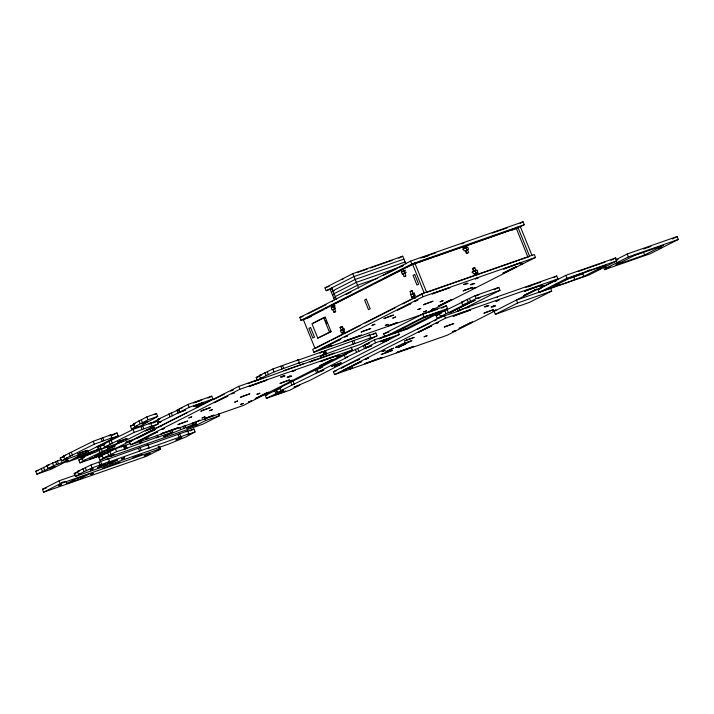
<?xml version="1.0" encoding="UTF-8"?>
<svg xmlns="http://www.w3.org/2000/svg" width="714" height="714" viewBox="0 0 714 714"><rect width="100%" height="100%" fill="white"/><g stroke="black" fill="none" stroke-linecap="round" stroke-linejoin="round"><path stroke-width="1.07" d="M131.572 429.043L137.088 425.928L134.714 426.758L133.473 423.902L146.807 416.887L156.473 413.513L157.687 416.387L141.238 425.669L131.572 429.043L130.359 426.169L134.018 424.107M154.652 414.539L156.473 413.513M134.714 426.758L148.021 419.761L157.687 416.387M463.868 243.162L463.52 243.153M160.409 426.588L161.159 426.222M230.577 390.888L231.693 390.371M478.773 294.579L477.595 295.177M497.506 297.372L497.149 297.363M332.046 288.358L330.207 289.295L334.509 299.925M331.385 292.196L334.125 290.794M332.554 295.096L334.384 294.159M333.724 297.988L335.553 297.051M603.812 267.714L604.588 269.651L610.077 266.84L606.115 268.223L605.338 266.295M332.412 288.527L326.173 290.705L325.004 287.813L352.841 273.641L402.75 256.21L405.873 263.939M326.173 290.705L354.019 276.541L403.919 259.111M332.911 290.776L355.188 279.442L405.097 262.002M398.912 258.165L402.75 256.21M334.081 293.668L356.357 282.333L402.107 266.358M335.25 296.569L357.527 285.234L377.287 278.335M308.332 317.81L300.969 320.381L299.8 317.48L410.612 261.101L523.103 221.804L524.272 224.705L520.319 226.713M307.743 313.821L326.03 304.762M383.48 275.283L396.199 269.062M346.111 294.534L350.949 292.071M300.969 320.381L411.791 264.002L524.272 224.705M333.625 306.85L334.482 308.975L335.205 308.609L332.108 309.805L331.242 307.68L334.348 306.484L333.563 304.557L303.343 319.551L315.053 348.53M335.223 305.913L333.643 306.467L332.858 304.53L403.731 268.857M404.57 268.428L401.928 269.419L414.87 263.189L426.579 292.169M305.726 318.721L323.085 309.885M335.241 303.7L362.596 289.786M364.551 288.786L372.369 284.815M374.323 283.815L401.875 269.794M405.4 268L414.87 263.189M419.448 262.118L421.117 261.27M331.242 307.68L334.348 306.484M333.643 306.467L334.366 306.101L335.223 308.225L334.5 308.591L335.669 311.491L334 312.339L332.831 309.439L332.108 309.805M401.411 271.98L404.517 270.784L401.411 271.98L402.268 274.105L405.373 272.909L404.651 273.275L403.785 271.15M404.615 268.277L403.026 268.83L403.803 270.767L404.535 270.401L405.391 272.525L404.668 272.891L405.838 275.791L404.169 276.639L402.999 273.739L402.268 274.105M436.968 255.737L435.29 256.585L460.807 247.669M323.62 317.712L311.929 323.665L317.784 338.15L331.064 331.653L325.209 317.159L323.62 317.712L329.475 332.206L317.784 338.15M461.833 247.312L463.502 246.464L464.279 248.401L462.61 249.248M313.508 323.112L325.209 317.159M467.018 253.443L465.849 250.543L468.545 249.329L467.688 247.205L464.984 248.418L464.207 246.482L516.177 228.061L527.887 257.04L520.961 259.459M324.986 318.435L325.593 318.123M464.984 248.418L467.688 247.205M490.741 237.218L492.419 236.361M520.131 223.312L523.103 221.804M65.786 455.229L60.217 458.067L61.386 460.958L66.955 458.129L64.662 458.932L63.492 456.032L93.186 441.288L110.741 434.888L111.911 437.789L110.242 438.637L118.203 435.861L117.025 432.961L109.063 435.745L110.741 434.888M35.7 471.294L49.239 464.787L46.865 465.617L48.034 468.509L50.408 467.679L36.869 474.194L35.7 471.294L38.27 470.392M46.865 465.617L61.342 459.397M508.261 230.827L506.592 231.675L514.508 228.908M511.456 230.47L520.229 226.383L531.939 255.362M513.83 229.64L519.31 226.847M64.662 458.932L94.355 444.188L111.911 437.789M112.312 435.361L117.025 432.961M48.034 468.509L53.63 465.662L66.554 460.887L65.768 458.95M66.554 460.887L64.885 461.735L68.053 460.628L67.268 458.7M68.053 460.628L51.292 469.16L36.869 474.194M118.203 435.861L85.234 452.631L61.386 460.958M85.457 451.551L86.233 453.488L79.111 455.978L66.741 462.261L89.964 453.89M91.838 452.971L82.012 457.977L83.181 460.869L102.263 451.543L100.094 446.25L105.654 443.412L97.809 446.402L98.987 449.302L96.604 450.132L98.273 449.276L97.104 446.384M150.609 423.072L148.94 423.929L156.901 421.144L158.071 424.045L150.11 426.82L151.779 425.972L150.609 423.072L133.054 429.471L103.36 444.215L104.53 447.116L106.832 446.312L95.417 452.248L88.295 454.738M86.233 453.488L84.564 454.336L98.273 449.276M330.055 330.993L330.671 330.68M98.987 449.302L100.656 448.446L99.487 445.554M157.383 423.5L161.293 421.51L158.91 422.34L157.74 419.439L179.428 409.318M109.322 451.739L103.753 454.568L79.986 462.877L78.817 459.977L83.458 457.612M150.351 423.581L159.142 419.109M198.572 406.712L196.189 407.542L201.759 404.704L195.895 406.757L203.428 403.856L212.897 399.037L211.728 396.145L187.96 404.445L178.5 409.265L179.669 412.156L185.372 410.166L178 413.004L158.91 422.34M104.53 447.116L134.232 432.372L151.779 425.972M411.559 297.095L414.664 295.899L411.559 297.095L410.175 291.517L411.844 290.66L413.013 293.561L414.602 293.008M177.688 409.925L178.411 409.559L179.58 412.451L178.857 412.826M180.08 408.711L180.803 408.337M341.39 332.795L344.496 331.599L341.39 332.795L340.533 330.671L341.256 330.305L340.087 327.405L341.756 326.557L342.925 329.457L344.514 328.904M181.82 408.096L182.543 407.73M153.135 423.063L156.901 421.144M79.986 462.877L85.555 460.039L83.181 460.869M102.263 451.543L115.204 445.866L109.501 447.856L108.724 445.929M109.501 447.856L123.183 440.895M179.669 412.156L189.13 407.346L212.897 399.037M413.013 293.561L413.745 293.195L414.602 295.319L413.879 295.685L414.736 297.809L414.156 298.113M108.689 448.526L109.412 448.151L108.635 446.223M207.944 398.073L211.728 396.145M342.925 329.457L343.657 329.083L344.514 331.216L343.791 331.582L344.567 333.509L343.987 333.813M410.621 294.784L413.727 293.579L411.344 294.409M340.533 330.671L343.639 329.475L342.854 327.539M158.071 424.045L125.102 440.815L101.263 449.142M104.869 452.926L114.892 447.83L104.592 451.426L94.569 456.523L104.869 452.926L104.092 450.998M197.555 406.293L198.278 405.927M127.547 441.939L128.27 441.564M218.796 413.736L219.582 415.664L202.874 424.17L110.188 456.541L114.204 454.506L99.898 460.146L98.719 457.246L102.432 455.353M111.027 454.479L116.596 451.641L124.557 449.231L123.352 445.973L115.427 448.74L109.858 451.578L111.027 454.479L103.084 458.138L101.915 455.237L107.484 452.408L108.653 455.309M259.369 375.484L261.743 374.654L256.174 377.492L257.343 380.383L262.913 377.554L260.539 378.384L259.369 375.484L272.882 368.986L298.318 359.838L299.487 362.73L297.818 363.587L324.352 354.314L323.183 351.413L296.64 360.686L298.318 359.838M351.163 347.084L352.332 349.985L243.188 405.516L130.698 444.813L129.529 441.912L238.681 386.381L262.859 377.929M137.472 438.253L155.768 429.194M213.209 399.715L224.348 394.048M421.822 293.829L312.678 349.36L313.848 352.252L426.338 312.964L535.482 257.433L534.313 254.532L421.822 293.829L423 296.721L313.848 352.252M152.626 430.917L154.59 429.917M123.352 445.973L121.21 446.902M315.981 348.057L320.622 345.692M321.603 345.192L329.466 341.194M331.43 340.194L336.348 337.695M337.329 337.195L341.97 334.83M344.567 333.509L360.204 325.557M365.086 323.067L395.377 307.663M402.857 303.861L406.569 301.968M407.498 301.495L412.139 299.13M415.682 297.327L424.205 292.999L412.496 264.019M124.557 449.231L126.815 448.249L125.78 448.615L124.611 445.714L129.868 443.697M123.388 446.339L125.646 445.357L124.611 445.714M474.274 271.409L475.943 270.552L474.774 267.661L473.105 268.509L474.274 271.409L476.979 270.195L477.836 272.32L475.131 273.533L475.917 275.461M248.008 383.65L256.612 380.383M159.347 446.241L160.516 449.142L146.593 456.219L43.608 492.196L42.438 489.295L59.146 480.799L75.827 474.971M78.852 471.151L74.211 473.507L75.381 476.408L80.95 473.569L78.576 474.399L77.398 471.508L90.91 465.01L108.43 458.62L109.599 461.521L107.93 462.369L149.208 447.687L148.039 444.786L106.761 459.477L108.43 458.62M99.898 460.146L105.458 457.308L103.084 458.138M260.539 378.384L274.051 371.887L299.487 362.73M130.698 444.813L239.85 389.282L352.332 349.985M471.9 272.239L473.569 271.382L472.4 268.491L474.774 267.661M125.78 448.615L157.874 436.959L157.098 435.022M43.608 492.196L60.315 483.699L159.338 449.106L158.169 446.205M78.576 474.399L92.088 467.902L109.599 461.521M475.131 273.533L477.836 272.32M323.183 351.413L319.81 352.966L320.845 352.609M324.352 354.314L320.345 356.357L326.646 353.689L325.62 354.046L324.442 351.154L325.557 350.583L369.611 334.928L370.78 337.829L369.111 338.677L377.028 335.91L375.859 333.01L367.942 335.776L369.611 334.928M324.388 354.671L323.219 351.779L325.477 350.788L324.442 351.154M157.874 436.959L156.205 437.807L172.699 432.041L171.913 430.114M66.759 483.574L77.335 478.193L89.223 474.042L78.638 479.424L66.759 483.574L65.974 481.647M171.333 430.506L173.136 429.596M314.035 359.945L310.019 361.98L360.329 344.407L377.028 335.91M325.62 354.046L370.78 337.829M172.699 432.041L163.676 436.638L193.619 424.473L192.834 422.536M148.039 444.786L146.37 445.634L187.648 430.953L188.817 433.844L187.148 434.701L195.065 431.934L193.896 429.034L186.961 431.452M199.625 420.109L195.734 422.081L196.912 424.982L186.613 428.578L195.35 424.134L194.574 422.197M193.619 424.473L191.95 425.321L195.35 424.134M149.208 447.687L147.539 448.535L188.817 433.844M373.074 334.429L375.859 333.01M196.912 424.982L205.65 420.537L219.582 415.664M527.664 257.156L529.556 256.192L517.855 227.213M185.97 431.8L187.648 430.953M190.183 430.926L193.896 429.034M383.704 333.875L422.679 314.044L446.446 305.744L447.616 308.644L408.64 328.476L384.873 336.776L383.704 333.875L388.871 332.072M279.567 387.773L281.941 386.943L276.372 389.782L277.541 392.673L283.11 389.844L280.736 390.674L279.567 387.773L315.347 369.941L316.936 369.388L318.105 372.289L317.382 372.654L322.228 370.852L323.897 370.004L318.194 371.994L317.025 369.093L346.54 354.082L344.157 354.912L345.335 357.803L347.709 356.973L318.194 371.994M344.157 354.912L364.827 345.023L365.996 347.923L365.273 348.289L370.12 346.486L371.789 345.638L366.086 347.629L364.916 344.728L374.377 339.909L398.144 331.608L399.313 334.509L390.174 339.159L382.802 341.997L388.505 340.007L341.961 363.694L334.58 366.532L340.283 364.542L309.251 380.714L293.936 387.22L299.639 385.221L290.17 390.04L266.402 398.341L265.233 395.44L276.282 390.076L277.451 392.968L276.729 393.343L283.244 390.683L277.541 392.673M159.338 449.106L156.553 450.525L160.516 449.142M276.282 390.076L275.559 390.442L277.3 389.835M316.936 369.388L316.213 369.763L317.953 369.147M364.827 345.023L364.104 345.397L365.845 344.782M279.701 388.612L280.423 388.246L276.372 389.782M320.345 367.933L321.077 367.567M368.237 343.568L368.968 343.202L364.916 344.728M195.065 431.934L186.309 436.763L168.772 444.046L75.381 476.408M384.873 336.776L423.857 316.945L447.616 308.644M441.573 308.225L446.446 305.744M280.736 390.674L318.105 372.289M345.335 357.803L365.996 347.923M266.402 398.341L277.451 392.968M366.086 347.629L375.555 342.809L399.313 334.509M280.87 391.513L281.593 391.147M321.523 370.834L322.246 370.459M404.07 329.707L438.485 312.197L428.427 315.713L420.475 319.372L394.012 333.224L404.07 329.707L403.285 327.771M439.262 313.535L463.913 301.37L461.539 302.201L462.708 305.101L465.082 304.271L448.383 312.768L440.431 316.427L439.262 313.535L441.636 312.705L436.067 315.534L437.245 318.435L461.003 310.135L499.987 290.295L498.818 287.403L475.051 295.703L461.539 302.201M299.719 384.926L300.442 384.56M340.373 364.247L341.096 363.872M388.594 339.712L389.317 339.346M462.708 305.101L476.22 298.604L499.987 290.295M437.245 318.435L442.814 315.597L440.431 316.427M494.177 289.759L498.818 287.403M333.429 371.699L444.251 315.311L445.42 318.212L334.598 374.591L333.429 371.699L336.589 370.593M417.11 329.502L429.837 323.281M357.509 360.204L359.481 359.204M405.15 344.014L411.942 340.56L402.285 343.934L395.485 347.397L405.15 344.014L404.374 342.086M553.769 277.532L556.741 276.015L557.911 278.915L447.089 335.294L334.598 374.591M537.945 289.536L565.791 275.372L615.691 257.941L616.869 260.833L589.023 275.006L539.115 292.437L537.945 289.536L541.06 288.447M494.177 311.42L495.346 314.321L517.623 302.986L551.681 291.08L550.512 288.188L516.445 300.085L517.623 302.986M539.115 292.437L566.961 278.273L616.869 260.833M565.452 279.745A18.966 1.223 -22 0 0 573.601 276.639L582.713 273.453L589.496 270.008M610.889 260.378L615.691 257.941M551.681 291.08L529.404 302.415L520.301 305.601A18.966 1.223 -22 0 0 504.459 311.134L495.346 314.321M615.602 259.905L627.222 253.997L677.131 236.566L678.3 239.458L650.454 253.631L604.588 269.651M583.882 276.354L606.159 265.019L572.092 276.916L549.825 288.251L558.928 285.073A18.966 1.223 -22 0 0 574.77 279.54L583.882 276.354L582.713 273.453M606.115 268.223L628.391 256.897L678.3 239.458M672.329 239.003L677.131 236.566M644.617 254.96L663.547 245.321L634.237 255.567L615.307 265.197L644.617 254.96L643.439 252.06M233.13 389.96L232.55 390.228M401.598 266.09L400.759 266.518L401.705 266.251M403.142 265.653L402.455 265.956M461.753 243.867L462.431 243.572M476.176 275.309L477.006 274.881L475.694 275.292M435.228 320.309L434.398 320.729L435.344 320.461M555.215 281.218L554.376 281.646L554.992 281.494M342.274 279.486L343.015 279.183M401.955 265.938L403.044 265.519M403.133 268.839L404.49 268.321M331.796 301.638L332.546 301.344M415.334 297.827L414.584 298.122M435.594 320.149L436.673 319.738M232.068 390.219L233.05 389.862M231.809 390.54L230.827 390.897M555.956 280.914L556.661 280.647M617.387 259.539L618.101 259.271M357.982 272.293L367.273 269.044M370.37 267.964L392.048 260.396M325.004 287.813L329.163 286.359M420.939 258.022L435.79 252.836M492.232 233.121L507.092 227.936M423.232 257.495L428.186 255.764M414.191 263.689L463.502 246.464M412.522 264.537L434.299 256.933M464.207 246.482L505.601 232.023M464.279 248.401L463.252 248.758L464.109 250.882L465.144 250.525L466.313 253.416L468.687 252.586L467.518 249.695M395.788 272.516L398.162 271.686M403.803 270.767L405.391 270.213M384.65 278.183L387.024 277.353M465.849 250.543L466.876 250.186L466.019 248.053M404.668 272.891L406.248 272.337M404.169 276.639L405.748 276.086M332.858 304.53L334.447 303.977M325.62 308.216L327.208 307.663M299.8 317.48L302.95 316.382M308.912 316.713L311.295 315.883M307.395 317.873L311.358 316.489M334 312.339L335.58 311.786M410.175 291.517L412.549 290.687M473.569 271.382L472.543 271.748L473.4 273.873L474.426 273.516L475.212 275.443L449.695 284.359M475.943 270.552L476.979 270.195M413.879 295.685L415.459 295.132M426.892 292.321L431.836 290.598M432.827 290.25L448.669 284.716M519.971 259.807L477.586 274.613L476.809 272.686M415.441 297.836L413.067 298.666L412.281 296.729M423 296.721L535.482 257.433M340.087 327.405L342.461 326.575M329.475 332.206L331.064 331.653M341.256 330.305L343.639 329.475M428.257 312.464L437.316 309.296M256.174 377.492L259.146 376.448M436.067 315.534L439.172 314.455M283.886 370.584L303.861 363.613M334.339 352.957L257.343 380.383M195.208 402.178L202.133 399.76M253.952 381.579L256.924 380.535M133.473 423.902L135.062 423.348M457.915 310.536L556.741 276.015M193.53 403.035L200.464 400.608M380.633 337.999L385.578 336.267M466.456 308.091L469.428 307.056M525.87 287.331L540.721 282.146M378.964 338.847L383.909 337.115M528.155 286.805L531.127 285.761M130.359 426.169L134.223 424.821M366.568 344.416L368.951 343.586M578.153 271.498L604.99 262.118M445.42 318.212L557.911 278.915M643.537 249.007L650.865 246.446M157.74 419.439L160.123 418.609M632.979 255.719L642.395 252.426M571.218 277.916L582.651 273.917M187.434 412.38L133.268 439.556L127.565 441.547L125.887 442.394L131.599 440.404L108.278 452.132M63.492 456.032L65.019 455.496M60.217 458.067L63.189 457.022M317.025 369.093L322.728 367.103M100.094 446.25L104.048 444.867M359.669 358.981L341.381 368.031L343.755 367.201M82.012 457.977L84.386 457.147M129.529 441.912L131.635 441.181M78.817 459.977L82.949 458.531M265.233 395.44L267.295 394.726M98.719 457.246L101.691 456.21M77.398 471.508L79.781 470.678M74.211 473.507L77.174 472.472M42.438 489.295L46.642 487.832M61.359 482.691L64.51 481.593M102.334 468.375L120.202 462.136M132.813 457.728L142.273 454.425M476.506 295.596L475.908 295.766L478.657 294.596M146.807 416.887L148.021 419.761M141.345 419.975L142.559 422.849M138.962 420.805L140.176 423.679M627.222 253.997L628.391 256.897M573.601 276.639L574.77 279.54M565.791 275.372L566.961 278.273M558.152 283.137L558.928 285.073M465.876 245.634L466.661 247.562M475.31 271.043L476.167 273.167M475.051 295.703L476.22 298.604M469.482 298.532L470.651 301.433M467.108 299.362L468.277 302.263M447.205 309.867L448.383 312.768M444.831 310.697L446 313.598M410.612 261.101L411.791 264.002M422.679 314.044L423.857 316.945M412.995 293.954L413.933 296.265M401.357 269.687L402.134 271.615M352.841 273.641L358.696 288.135M374.377 339.909L375.555 342.809M363.239 345.576L364.417 348.477M357.678 348.414L358.847 351.306M353.769 340.462L354.938 343.363M331.742 287.876L336.428 299.469M352.1 341.319L353.269 344.21M355.295 349.244L356.464 352.136M342.907 329.841L343.773 331.965M331.189 305.387L331.974 307.315M342.113 332.429L342.898 334.366M325.762 320.372L326.932 323.272M325.557 350.583L326.726 353.484M324.245 351.413L325.423 354.314M315.347 369.941L316.525 372.842M293.079 381.276L294.248 384.177M290.696 382.106L291.874 385.007M282.476 365.372L283.645 368.272M280.798 366.22L281.976 369.12M272.882 368.986L274.051 371.887M267.313 371.824L268.482 374.716M274.703 390.629L275.872 393.53M264.939 372.654L266.108 375.546M238.681 386.381L239.85 389.282M204.481 417.636L205.65 420.537M187.96 404.445L189.13 407.346M184.917 425.303L185.694 427.24M176.822 410.113L178 413.004M183.248 426.16L184.025 428.088M179.839 427.347L180.624 429.275M179.723 433.719L180.892 436.611M171.253 412.942L172.431 415.843M178.054 434.567L179.223 437.468M168.879 413.772L170.048 416.673M170.816 431.934L171.601 433.871M142.648 425.856L143.817 428.757M140.979 426.704L142.148 429.605M141.256 440.556L142.032 442.493M139.587 441.413L140.363 443.34M133.054 429.471L134.232 432.372M140.114 447.553L141.283 450.454M138.445 448.401L139.614 451.302M125.726 445.143L126.896 448.044M124.415 445.973L125.593 448.874M115.427 448.74L116.596 451.641M111.223 440.583L112.401 443.474M108.93 441.386L110.099 444.278M107.046 446.777L107.832 448.704M102.78 437.673L103.949 440.574M101.102 438.521L102.28 441.422M98.71 449.472L99.889 452.373M93.186 441.288L94.355 444.188M100.504 461.387L101.674 464.287M98.835 462.244L100.005 465.135M87.831 450.721L88.616 452.658M86.162 451.569L86.938 453.506M90.91 465.01L92.088 467.902M85.35 467.84L86.519 470.74M78.326 454.042L79.111 455.978M82.967 468.67L84.136 471.57M71.355 452.399L72.525 455.291M69.053 453.203L70.231 456.094M77.862 477.496L78.638 479.424M57.298 460.807L58.468 463.707M55.63 461.663L56.799 464.555M52.461 462.77L53.63 465.662M59.146 480.799L60.315 483.699M43.643 467.634L44.812 470.526M41.269 468.464L42.438 471.356M141.925 423.741L147.53 421.519L141.925 423.741M256.995 394.324L259.825 393.236L256.995 394.324M440.145 301.772L442.975 300.674L440.145 301.772M50.31 468.223L54.987 466.412L50.31 468.223M76.353 457.826L79.165 456.737L76.353 457.826M97.113 450.57L99.924 449.49L97.113 450.57M58.521 485.69L61.333 484.61L58.521 485.69M90.294 469.901L93.097 468.812L90.294 469.901M90.491 474.48L93.302 473.4L90.491 474.48M145.701 439.199L148.512 438.119L145.701 439.199M121.701 458.968L124.513 457.888L121.701 458.968M161.578 429.489L164.39 428.4L161.578 429.489M331.849 305.056L334.58 304.03L331.849 305.056M188.907 417.904L191.718 416.824L188.907 417.904M144.299 455.764L149.922 453.595L144.299 455.764M231.747 393.789L234.558 392.7L231.747 393.789M209.666 410.657L212.477 409.568L209.666 410.657M202.107 417.976L204.936 416.887L202.107 417.976M176.063 439.967L181.686 437.807L176.063 439.967M234.754 402.116L237.583 401.027L234.754 402.116M240.538 404.49L243.367 403.401L240.538 404.49M248.561 402.027L251.373 400.947L248.561 402.027M292.222 371.414L295.034 370.334L292.222 371.414M462.494 246.982L465.305 245.902L462.494 246.982M328.851 346.647L331.662 345.567L328.851 346.647M344.728 336.928L347.539 335.848L344.728 336.928M289.215 381.347L292.026 380.267L289.215 381.347M372.056 325.352L374.868 324.272L372.056 325.352M337.106 356.982L339.918 355.893L337.106 356.982M414.896 301.228L417.708 300.148L414.896 301.228M392.807 318.096L395.618 317.016L392.807 318.096M385.257 325.423L388.086 324.326L385.257 325.423M417.904 309.564L420.733 308.475L417.904 309.564M423.688 311.938L426.517 310.849L423.688 311.938M349.61 368.986L352.421 367.906L349.61 368.986M431.711 309.474L434.523 308.394L431.711 309.474M404.981 329.52L407.792 328.431L404.981 329.52M365.479 359.267L368.29 358.187L365.479 359.267M475.372 278.862L478.184 277.782L475.372 278.862M424.776 316.918L427.588 315.838L424.776 316.918M382.177 351.458L384.989 350.369L382.177 351.458M472.365 288.795L475.176 287.706L472.365 288.795M435.647 323.567L438.458 322.487L435.647 323.567M520.256 264.43L523.059 263.341L520.256 264.43M457.353 311.179L460.164 310.09L457.353 311.179M424.161 336.785L426.972 335.705L424.161 336.785M477.148 298.577L479.96 297.497L477.148 298.577M452.462 331.814L455.273 330.734L452.462 331.814M496.123 301.201L498.934 300.121L496.123 301.201M493.115 311.125L495.927 310.046L493.115 311.125M541.007 286.76L543.818 285.68L541.007 286.76M555.635 284.484L558.446 283.396L555.635 284.484M597.618 269.812L600.429 268.732L597.618 269.812M617.066 263.109L619.877 262.02L617.066 263.109M659.058 248.436L661.86 247.356L659.058 248.436M310.59 327.512L308.921 328.36L312.821 338.017L314.49 337.169L310.59 327.512M366.273 299.175L364.604 300.023L368.513 309.689L370.182 308.832L366.273 299.175M414.727 274.524L413.058 275.381L416.958 285.038L418.627 284.19L414.727 274.524M79.334 453.095L77.665 453.943L87.251 450.329L79.334 453.095M85.912 454.042L79.174 457.469L88.75 454.122L95.489 450.695L85.912 454.042M119.202 441.279L117.533 442.127L127.128 438.512L119.202 441.279M91.249 458.406L89.58 459.254L99.175 455.639L91.249 458.406M146.932 430.078L145.263 430.926L154.858 427.311L146.932 430.078M195.386 405.427L193.717 406.275L203.303 402.66L195.386 405.427M155.349 432.648L138.641 441.145L157.732 431.818L155.349 432.648M225.517 396.948L214.378 402.616L227.891 396.118L225.517 396.948M338.498 340.096L321.791 348.593L340.873 339.266L338.498 340.096M408.667 304.396L397.528 310.063L411.041 303.566L408.667 304.396M202.401 410.354L200.732 411.202L210.327 407.578L202.401 410.354M250.855 385.703L249.177 386.551L266.697 380.169L250.855 385.703M385.551 317.792L383.882 318.649L393.476 315.026L385.551 317.792M433.996 293.151L432.327 293.998L449.847 287.608L433.996 293.151M179.571 423.848L177.902 424.696L187.648 421.028L179.571 423.848M162.56 433.148L160.891 433.996L178.402 427.615L162.56 433.148M362.721 331.296L361.043 332.144L370.798 328.476L362.721 331.296M345.71 340.596L344.041 341.444L361.552 335.062L345.71 340.596M103.128 464.93L97.532 467.777L105.502 464.1L103.128 464.93M111 462.012L103.2 465.974L111.795 461.735L111 462.012M115.168 460.717L109.572 463.564L117.542 459.887L115.168 460.717M242.01 396.511L240.341 397.359L249.936 393.744L242.01 396.511M425.16 303.959L423.491 304.807L433.086 301.192L425.16 303.959M206.221 417.895L204.552 418.743L214.146 415.129L206.221 417.895M389.371 325.343L387.702 326.191L397.287 322.576L389.371 325.343M322.148 360.793L320.479 361.641L337.99 355.26L322.148 360.793M505.298 268.241L503.62 269.089L521.14 262.707L505.298 268.241M281.619 382.677L279.95 383.525L289.545 379.91L281.619 382.677M464.769 290.125L463.1 290.973L472.686 287.358L464.769 290.125M266.277 393.012L255.139 398.671L268.651 392.182L266.277 393.012M330.877 360.142L319.738 365.809L333.251 359.312L330.877 360.142M449.427 300.451L438.289 306.119L451.801 299.621L449.427 300.451M514.026 267.589L502.888 273.257L516.4 266.759L514.026 267.589M277.666 393.878L275.997 394.726L285.591 391.111L277.666 393.878M333.358 365.541L331.68 366.389L341.274 362.774L333.358 365.541M381.803 340.89L380.134 341.738L389.728 338.124L381.803 340.89M472.846 301.031L449.57 312.875L475.221 300.201L472.846 301.031M359.258 362.426L342.55 370.932L361.632 361.596L359.258 362.426M429.417 326.735L418.279 332.394L431.8 325.905L429.417 326.735M406.302 340.132L404.633 340.98L414.227 337.365L406.302 340.132M454.756 315.481L453.087 316.338L470.597 309.947L454.756 315.481M391.406 348.976L385.837 351.806L393.78 348.146L391.406 348.976M382.838 353.742L381.169 354.59L392.343 350.422L382.838 353.742M366.461 362.935L364.792 363.783L382.302 357.393L366.461 362.935M403.446 344.773L397.876 347.602L405.82 343.943L403.446 344.773M445.911 326.298L444.242 327.146L453.836 323.531L445.911 326.298M398.144 351.859L396.475 352.716L413.995 346.326L398.144 351.859M526.048 290.58L524.379 291.428L541.89 285.047L526.048 290.58M485.52 312.464L483.851 313.312L493.445 309.689L485.52 312.464M470.178 322.79L459.04 328.458L472.561 321.96L470.178 322.79M534.777 289.929L523.639 295.596L537.151 289.099L534.777 289.929M466.465 283.288L463.609 284.475L465.269 284.52L468.134 283.333L466.465 283.288M473.123 283.476L470.258 284.663L471.927 284.707L474.783 283.52L473.123 283.476M283.324 375.841L280.459 377.028L282.119 377.072L284.984 375.885L283.324 375.841M289.973 376.028L287.117 377.215L288.777 377.26L291.642 376.073L289.973 376.028M487.225 305.628L484.36 306.815L486.029 306.859L488.885 305.672L487.225 305.628M493.874 305.806L491.018 307.002L492.678 307.047L495.543 305.86L493.874 305.806"/></g></svg>
